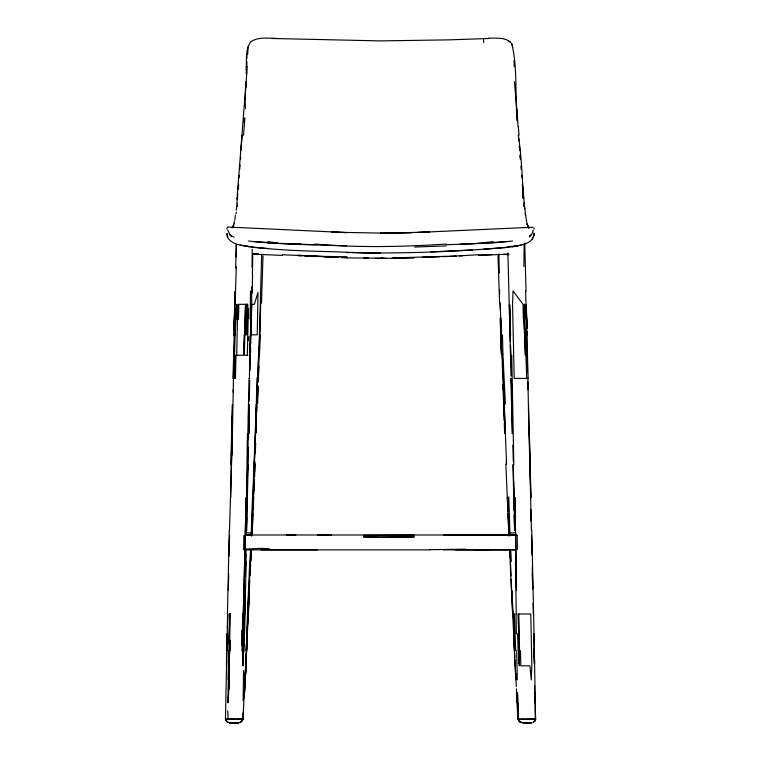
<?xml version="1.0" encoding="UTF-8"?>
<svg xmlns="http://www.w3.org/2000/svg" width="761" height="761" viewBox="0 0 761 761"><rect width="100%" height="100%" fill="white"/><g stroke="black" fill="none" stroke-linecap="round" stroke-linejoin="round"><path stroke-width="1.14" d="M517.442 549.699L517.166 535.24M234.597 318.992L232.409 433.608L229.499 530.55M243.729 633.818L243.368 665.827M522.921 198.193L522.788 189.251M533.309 230.117L532.044 233.617L529.551 237.09M248.466 418.521L248.495 415.049M246.174 73.589C247.097 63.211 244.519 51.272 250.502 42.074C258.16 36.385 268.595 38.45 277.451 38.44M244.424 633.818L245.042 590.374M523.882 266.474L524.167 243.729M247.401 433.608L246.545 497.58M249.989 352.961L250.046 348.376M244.975 590.355L244.566 633.808M247.848 433.608L249.018 378.407M247.135 497.58L248.257 433.599M234.036 362.198L234.436 346.074M246.945 497.542L247.182 482.293M249.427 378.407L250.112 335.706M230.707 497.58L231.82 433.608M231.449 464.724L232.495 404.681M242.493 650.788L246.098 497.58L243.986 590.374L243.159 613.994L242.683 613.994L242.008 650.788L242.493 650.788L242.597 665.827M246.745 517.566L246.402 535.183L251.206 535.249L250.017 534.66M246.954 505.789L247.43 482.293M249.998 364.509L250.15 355.263M227.606 613.994L225.446 718.983L234.198 719.05M234.093 330.16L234.664 304.438M236.091 257.028L236.329 244.566L235.644 268.138M243.606 549.699L243.881 535.354M242.74 713.076L242.978 719.107M243.539 670.508L243.13 700.558M243.91 651.587L244.376 627.977M247.61 464.724L246.279 535.211M248.99 413.889L248.476 439.325M250.75 343.782L251.51 304.838L250.788 335.725M227.444 613.994L229.251 530.541M226.407 665.827L227.073 633.808L226.683 650.779M228.348 590.355L228.69 573.813M228.814 660.082L228.395 679.877L228.329 660.034M228.937 654.27L229.013 650.779L229.651 650.779L229.575 654.27M230.241 613.994L228.709 692.415L227.872 702.888L229.613 613.994L230.459 613.975M229.432 661.252L229.451 688.99M244.357 354.426L245.546 304.267L243.815 354.426M241.618 645.119L241.912 630.308M245.137 590.355L244.652 613.975L245.27 590.355M245.432 576.172L245.936 553.837M245.527 590.355L246.107 561.999M250.902 335.725L251.235 319.154M251.387 319.24L250.959 335.734L251.767 305.275M229.051 556.167L229.432 538.683M233.96 335.715L234.017 333.499M234.845 301.109L235.054 291.634L234.274 329.798L234.778 313.304M231.477 455.468L231.715 445.09M234.635 319.182L234.398 329.817L234.778 316.89L234.455 329.836M228.681 643.987L229.651 622.137M229.774 616.305L229.832 613.975M247.344 355.263L248.162 318.973L247.715 304.314L238.031 304.314L237.67 318.973L236.88 318.973L236.642 304.314L235.044 335.706L234.008 378.407L234.921 355.263L234.826 378.407L235.434 378.407L235.996 355.263L248.019 355.263M245.689 562.018L245.974 549.195M247.715 469.385L248.267 447.392M249.237 401.209L249.713 380.662M248.143 464.686L246.621 530.522M251.653 535.544L251.415 533.081L246.145 532.786M234.036 355.263L234.512 335.706M248.371 340.338L248.457 336.895M252.233 249.313L252.015 267.216M252.11 293.461L252.595 274.34M246.355 643.768L246.193 650.569L246.535 643.768M257.009 377.618L255.582 432.914L251.453 535.906L251.691 530.037M234.112 329.77L234.721 304.59M230.811 464.724L232.371 404.681M231.725 449.703L231.582 455.468L231.705 452.005M232.39 423.145L232.476 419.682M233.18 392.077L233.246 389.794M233.988 361.037L234.141 355.263M236.719 355.263L237.575 313.57M243.539 135.163L244.909 117.784M250.512 335.715L249.817 355.263M244.1 633.818L244.604 613.994M232.267 423.154L232.486 415.049M238.821 305.503L238.45 319.335L237.774 310.117M245.565 108.68L244.975 99.463L245.841 81.703M245.423 665.637L245.946 665.637L246.764 643.768M246.954 636.967L250.845 549.918M256.286 424.762L256.067 432.876L256.371 424.638M257.599 395.882L257.846 386.721M258.845 365.965L258.369 382.146M233.903 335.706L234.388 319.002M227.396 627.977L227.91 613.975M249.998 370.284L250.654 347.225M247.696 456.619L247.953 447.392M243.891 646.251L244.252 633.808M260.69 304.276L258.293 377.608M234.445 319.097L234.778 308.129M250.759 560.41L251.082 549.899M253.774 482.874L253.889 479.344M254.326 464.096L258.55 354.426M249.77 580.529L243.016 718.917L225.579 719.145M263.03 255.924L261.461 303.354M232.914 378.407L233.694 355.263M248.466 613.689L249.047 597.109M238.44 188.652L238.554 185.418M234.769 335.744L235.187 324.015M249.732 561.599L246.688 633.58M252.528 497.019L251.206 533.566M256.286 403.939L252.766 497.019M257.589 403.891L258.198 386.721M248.447 308.985L248.105 318.288L247.335 304.324L245.736 334.821L247.335 304.324L246.735 334.821M255.002 461.746L254.564 472.305M255.296 453.661L255.686 443.273M256.847 411.691L257.066 405.813M257.579 391.687L257.798 385.798M259.168 354.369L259.472 346.293M534.612 701.718L534.583 685.575M248.904 590.022L247.62 613.699M260.329 334.754L259.501 354.369M252.357 530.037L253.708 496.99M257.855 377.618C259.71 336.505 260.329 295.344 261.717 254.288M248.286 613.547L245.204 679.706L247.42 633.571L246.583 650.569M248.486 608.838L248.99 597.071M250.826 561.58L251.311 549.899M251.901 535.877L252.148 530.037M252.252 527.677L252.842 513.542M253.042 508.824L253.537 497.047M253.774 491.159L254.269 479.373M253.803 494.64L254.459 479.354M254.564 476.995L255.125 464.058M249.979 561.599L250.483 549.918M246.716 66.711L246.954 61.631M247.22 66.331L244.975 99.463M243.53 354.426L244.414 334.821M250.531 290.987L250.131 318.983M259.634 334.811L260.395 318.25M258.369 371.768L258.635 365.965M245.337 99.349L245.442 97.094M534.155 233.817C533.356 244.081 520.22 245.261 512.495 246.764C462.954 251.53 413.052 253.223 363.292 252.985C322.284 250.692 280.761 251.92 240.162 245.118C234.388 243.881 227.13 240.647 226.892 233.817M247.715 54.478L248.124 46.507M230.212 640.21L229.689 650.579L230.222 641.494M252.281 518.231L252.462 514.693M246.935 635.835L247.04 633.561M250.008 575.792L250.607 563.949M245.213 679.697L245.813 665.637L244.776 679.706M229.204 664.496L229.451 659.92M229.955 650.76L230.203 646.175M255.306 446.736L255.496 443.273M228.909 664.553L229.175 659.892M239.201 177.532L239.344 175.201M228.728 664.477L229.004 659.844M228.747 665.647L229.109 659.844M236.281 266.597L235.12 304.343M244.642 677.357L244.804 675.017M245.974 87.115L246.193 83.9M244.7 99.501L237.032 198.535M237.042 203.758L236.814 206.897L237.071 205.099M237.346 199.506L237.793 193.817M239.705 169.427L240.057 164.966M240.505 159.382L240.685 157.147M243.615 122.017L243.881 118.697M242.236 135.125L240.847 150.45M238.193 189.08L238.593 184.343M243.9 698.056L244.433 692.234M237.032 203.491L237.194 198.25M235.339 215.363L234.93 219.805M252.747 255.924L252.376 274.807M232.095 227.91L233.56 224.79M235.977 214.069L236.281 212.252M520.001 721.333L519.896 721.875L518.07 719.478M243.178 719.002L242.683 719.164L243.206 718.812M236.823 205.394L236.281 210.264M533.699 235.862L533.394 236.985M233.95 223.23L234.502 220.899M226.845 228.928L227.739 227.016L346.968 232.619L331.748 232.162L380.519 233.085L411.625 232.647L380.519 233.161L429.661 232.086L417.294 232.495M528.457 228.1L527.325 223.962M535.002 721.019L535.649 719.383L533.432 722.294M535.135 719.193L535.649 719.383L534.631 721.019L533.109 722.294M531.796 549.528L531.454 535.325M535.354 719.383L533.813 722.103M238.726 722.874L229.575 722.931L238.726 722.874L240.486 722.294L242.978 719.468M229.594 535.325L229.251 549.528M233.446 225.627L234.455 223.496M226.854 234.283L227.12 233.732L227.653 236.985M532.11 239.392L534.098 234.949L533.908 232.999M225.408 719.468L226.626 721.333L229.489 722.836M518.26 719.792L518.973 719.193L518.289 718.983L517.509 692.405L517.861 710.774M242.997 719.135L242.417 719.135M251.063 534.564L251.691 533.794M535.354 706.36L535.516 719.145L534.365 650.779M242.559 719.383L241.941 721.019L240.191 722.294L241.57 721.019M240.191 722.294L242.112 720.696M529.314 236.062L530.959 234.93M258.34 253.832L254.497 253.889M514.579 532.833L509.632 533.081L509.394 535.544M535.516 719.145L535.183 692.405L535.325 704.039M257.104 254.107L255.496 254.298M514.95 535.221L515.654 535.031M516.985 702.707L516.443 692.234L517.841 718.812L518.641 718.917M242.94 718.983L238.26 718.983M518.289 718.983L535.649 718.983M512.495 246.764L520.971 245.08M446.193 244.709L472.591 243.9L493.138 241.665M518.441 718.917L517.841 718.812M531.939 722.845L522.341 722.902M507.226 246.887L517.08 245.803M241.808 719.468L242.692 719.383L242.074 719.193M512.629 241.028L493.033 242.911L460.139 244.081M252.757 253.794L253.48 253.736M483.539 249.218L507.216 247.449M462.935 535.392L482.769 535.031M483.663 243.054L507.292 241.551M478.621 254.745L446.916 256.543M414.678 247.021L446.155 245.936M456.048 256.057L442.255 256.723M459.473 255.877L462.888 255.706M446.193 244.043C402.455 246.906 358.564 247.839 314.854 244.043M430.907 251.881L472.6 249.931M243.606 549.166L260.728 548.367L269.28 548.681M417.466 232.466L532.928 227.216M430.612 257.228L439.934 256.828M508.557 254.164L478.621 255.401M422.326 257.285L430.612 256.952M478.621 255.078L491.958 254.545M272.238 38.478L380.519 40.904L449.009 39.867L488.809 38.478M465.561 549.166L429.727 549.699M515.216 535.192L509.718 535.316L510.184 532.833M238.897 719.259L225.703 719.383M533.299 719.307L521.047 719.288M382.84 258.369L374.926 258.36M392.086 258.217L414.051 257.855M383.886 258.36L380.519 258.407L386.122 258.36M397.328 258.169L392.695 258.264M518.593 719.097L517.994 718.983M414.07 535.154L363.482 535.363M531.473 722.931C527.012 723.188 519.24 723.587 518.174 719.792M446.916 256.267L397.328 257.817L414.051 257.618M397.328 258.321L346.997 257.912M506.598 254.555L508.966 254.545L503.725 254.345M443.53 549.87L515.292 549.832M518.06 719.383L518.888 719.468M488.857 38.098C496.591 38.383 506.721 36.794 511.868 43.967C517.537 67.767 515.083 93.289 516.947 117.755M474.484 549.87L508.852 549.87M380.519 252.956L346.388 252.538M504.572 254.507L506.874 254.507M368.353 258.264L363.72 258.264L368.2 258.302M252.062 304.324L254.355 304.324L257.989 292.414L257.247 334.821L250.236 334.821M295.839 534.983L246.269 534.983M317.679 534.993L331.52 534.983M443.368 534.983L516.852 535.002M286.621 534.983L515.91 534.983M245.917 549.87L429.708 549.87M512.667 549.851L514.55 549.851M260.956 549.851L317.527 549.87M455.363 549.87L491.549 549.851M517.566 633.818L518.184 650.788M511.126 579.34L515.102 665.637L515.625 665.637M505.38 403.939L502.907 354.426L502.346 354.426L506.56 464.096M346.369 245.879C313.703 244.7 280.952 244.652 248.419 241.028M249.104 534.983L249.96 534.993M229.546 722.874L238.393 722.94M298.16 255.201L314.131 256.267L346.997 256.723M282.426 254.745L338.721 257.256M513.285 464.724L514.664 530.55M268.015 242.911L314.854 244.709M288.457 243.9L300.909 244.081M504.904 432.914L503.82 403.939M330.436 257.161L338.712 257.389L324.614 256.857M501.195 334.802L500.938 318.279M314.131 256.267L330.436 256.828M341.08 257.589L346.997 257.827M282.426 255.401L252.49 254.145M502.755 377.608L501.975 354.417M335.173 256.838L338.721 256.99M529.666 718.907L534.926 719.145M518.488 719.383L520.4 719.468M314.131 256.324L318.792 256.562M298.16 255.706L301.575 255.877M304.999 256.057L314.131 256.533M518.022 719.078L519.211 719.145M253.755 241.551L277.375 243.054L267.91 241.665M268.081 248.514L253.832 247.449L240.162 245.118M243.929 245.432L248.552 246.764M534.736 719.193L535.221 719.383M233.922 237.175L230.088 234.93L227.739 230.117M518.327 135.125C522.893 164.756 521.884 195.139 527.135 224.6L527.487 224.79M226.55 721.618L227.824 722.294L225.513 719.383M518.935 720.696L521.418 722.455M508.529 40.799L510.365 42.15M519.325 721.333L520.353 722.294M529.228 228.176L527.135 224.6M226.245 720.696L227.615 722.294M230.088 234.93L231.506 236.842M511.868 43.967L512.695 46.564M524.415 207.116L524.947 208.847M525.109 213.451L525.642 215.268M533.937 227.777L534.203 228.928M227.349 235.862L227.491 236.481M232.999 226.55L233.132 227.13M523.14 196.367L523.463 198.488M523.977 205.099L524.234 206.897L523.929 202.702M520.086 154.797L520.514 159.315M517.375 120.913L517.08 117.594L517.261 120.932M522.379 184.371L522.807 189.099M523.13 192.638L523.625 198.393M527.706 225.684L527.782 226.436M514.398 81.712L517.566 117.793M517.708 715.378L517.87 717.223M518.669 138.512L518.869 140.861M519.363 146.749L519.658 150.278L519.383 145.028M518.317 126.668L519.012 135.154M520.115 155.919L520.391 159.306M520.933 166.069L521.209 169.456M521.665 175.22L521.846 177.532M516.767 108.671L518.117 126.63M516.167 673.837L516.329 676.187M514.36 633.58L511.753 590.022M227.729 710.774L228.214 719.05M246.241 66.302L246.65 73.598M501.128 340.519L500.814 334.754L501.099 341.679M501.375 345.133L501.88 354.369M515.597 97.094L515.711 99.349M525.585 291.035L526.783 328.609L526.232 308.138M507.91 253.013L509.223 305.38M516.319 686.536L514.94 659.844M516.434 688.819L516.614 692.234M533.842 648.515L534.232 663.506M509.937 534.736L508.805 497.019M510.717 549.918L511.316 561.599M513.618 633.561L514.817 657.523M515.102 665.637L515.834 679.697M508.9 530.037L509.185 535.877M509.87 549.899L510.27 558.07M514.512 643.768L514.797 649.437M522.427 185.446L522.579 188.661M514.331 613.699L515.73 650.579M503.088 384.429L503.402 391.297M505.314 432.914L502.964 377.618M507.34 496.99L507.968 511.154M508.072 513.513L508.748 528.857M511.535 590.003L512.581 613.689M511.421 590.003L509.651 549.899M526.45 318.992L528.134 378.407M508.662 530.037L505.865 464.067M508.805 530.037L509.052 535.877M499.349 272.971L498.864 254.012M500.082 302.678L500.367 309.727M501.242 345.142L501.632 354.369M509.356 530.037L509.499 533.537M510.136 549.899L510.231 552.229M502.469 364.976L502.66 369.694M503.249 385.018L503.392 388.557M510.488 562.76L510.992 575.792M503.554 403.891L504.153 420.12M504.286 423.601L504.629 432.876M500.709 334.754L501.442 354.369L500.11 317.984M511.782 392.077L511.287 378.379L511.763 399.515M507.701 496.99L507.958 504.067M508.3 513.513L508.728 525.309M526.232 315.729L526.355 319.211M510.27 341.489L510.07 335.744L511.002 376.067M510.384 344.933L511.012 366.821M506.341 460.595L506.465 464.058M500.215 304.248L501.271 334.811M499.587 303.354L498.017 255.924M246.783 54.402L246.925 58.54M526.232 307.035L526.602 319.097M509.718 304.543L510.602 335.706M514.046 60.614L514.227 66.768M503.982 403.891L504.153 409.684M504.562 423.601L504.838 432.876M502.973 384.429L503.411 399.316M529.352 433.599L530.978 497.58M527.754 381.803L527.972 389.794M528.553 404.681L530.817 497.58M525.946 328.714L526.232 339.187M512.857 445.09L513.295 461.233M514.008 633.561L514.065 635.835M514.284 643.768L514.465 650.569M526.041 291.263L524.738 243.101M526.993 332.148L527.088 335.715L526.983 331.273M526.498 328.676L526.536 319.125M527.05 355.263L527.145 358.726M526.536 335.706L527.012 355.263M530.788 509.318L531.064 521.095L530.798 511.677M510.003 335.734L509.28 305.275L510.041 335.734L509.661 319.24M512.943 464.686L514.046 510.498M514.16 515.207L514.531 530.522M514.693 643.768L514.826 649.437M531.796 530.541L534.022 633.818M526.907 327.943L526.279 304.666L526.869 328.59M531.425 530.55L529.076 433.608M533.081 603.349L533.328 613.975M532.31 573.813L532.671 589.166L532.31 566.717M527.763 383.078L527.896 388.947M528.885 433.608L527.925 378.407M512.029 411.254L512.543 433.561M510.945 378.379L512.191 433.561M502.479 334.821L502.907 354.426M531.549 538.683L531.891 554.997M518.793 613.975L519.544 650.779L518.84 663.506L518.612 636.072M518.45 627.977L518.165 613.975L530.807 613.994L531.834 665.827L531.264 679.877L529.932 665.827L520.781 665.827L520.505 650.788L519.677 650.788L519.306 665.827L518.365 613.994M511.725 355.263L513.837 464.724M526.745 359.886L526.993 372.595M515.463 562.018L516.262 613.994M517.271 679.877L516.719 650.779M515.996 613.975L516.386 633.808M517.718 702.888L517.984 718.822M513.665 481.114L513.951 497.542M510.593 346.074L510.745 355.263M483.577 38.687L483.644 42.654M251.53 286.935L251.71 305.465M499.549 289.76L499.597 294.26M524.405 304.314L524.167 318.973L523.378 318.973L523.016 304.314L513.019 290.959L512.543 304.314L514.208 378.407L526.688 378.407L524.405 304.314M249.503 404.643L248.857 433.561L249.503 404.643M253.346 496.99L253.052 502.888L253.346 496.99M245.984 665.637L244.604 692.234L245.965 665.637M414.165 536.895L380.519 537.428L363.435 536.895L414.165 536.895M525.394 355.263L523.987 319.335L525.394 355.263M514.95 497.58L516.51 590.374L514.95 497.58M509.927 319.106L509.537 304.838L510.203 335.725L509.87 319.125M534.545 663.506L533.918 633.808L534.536 663.506"/></g></svg>
